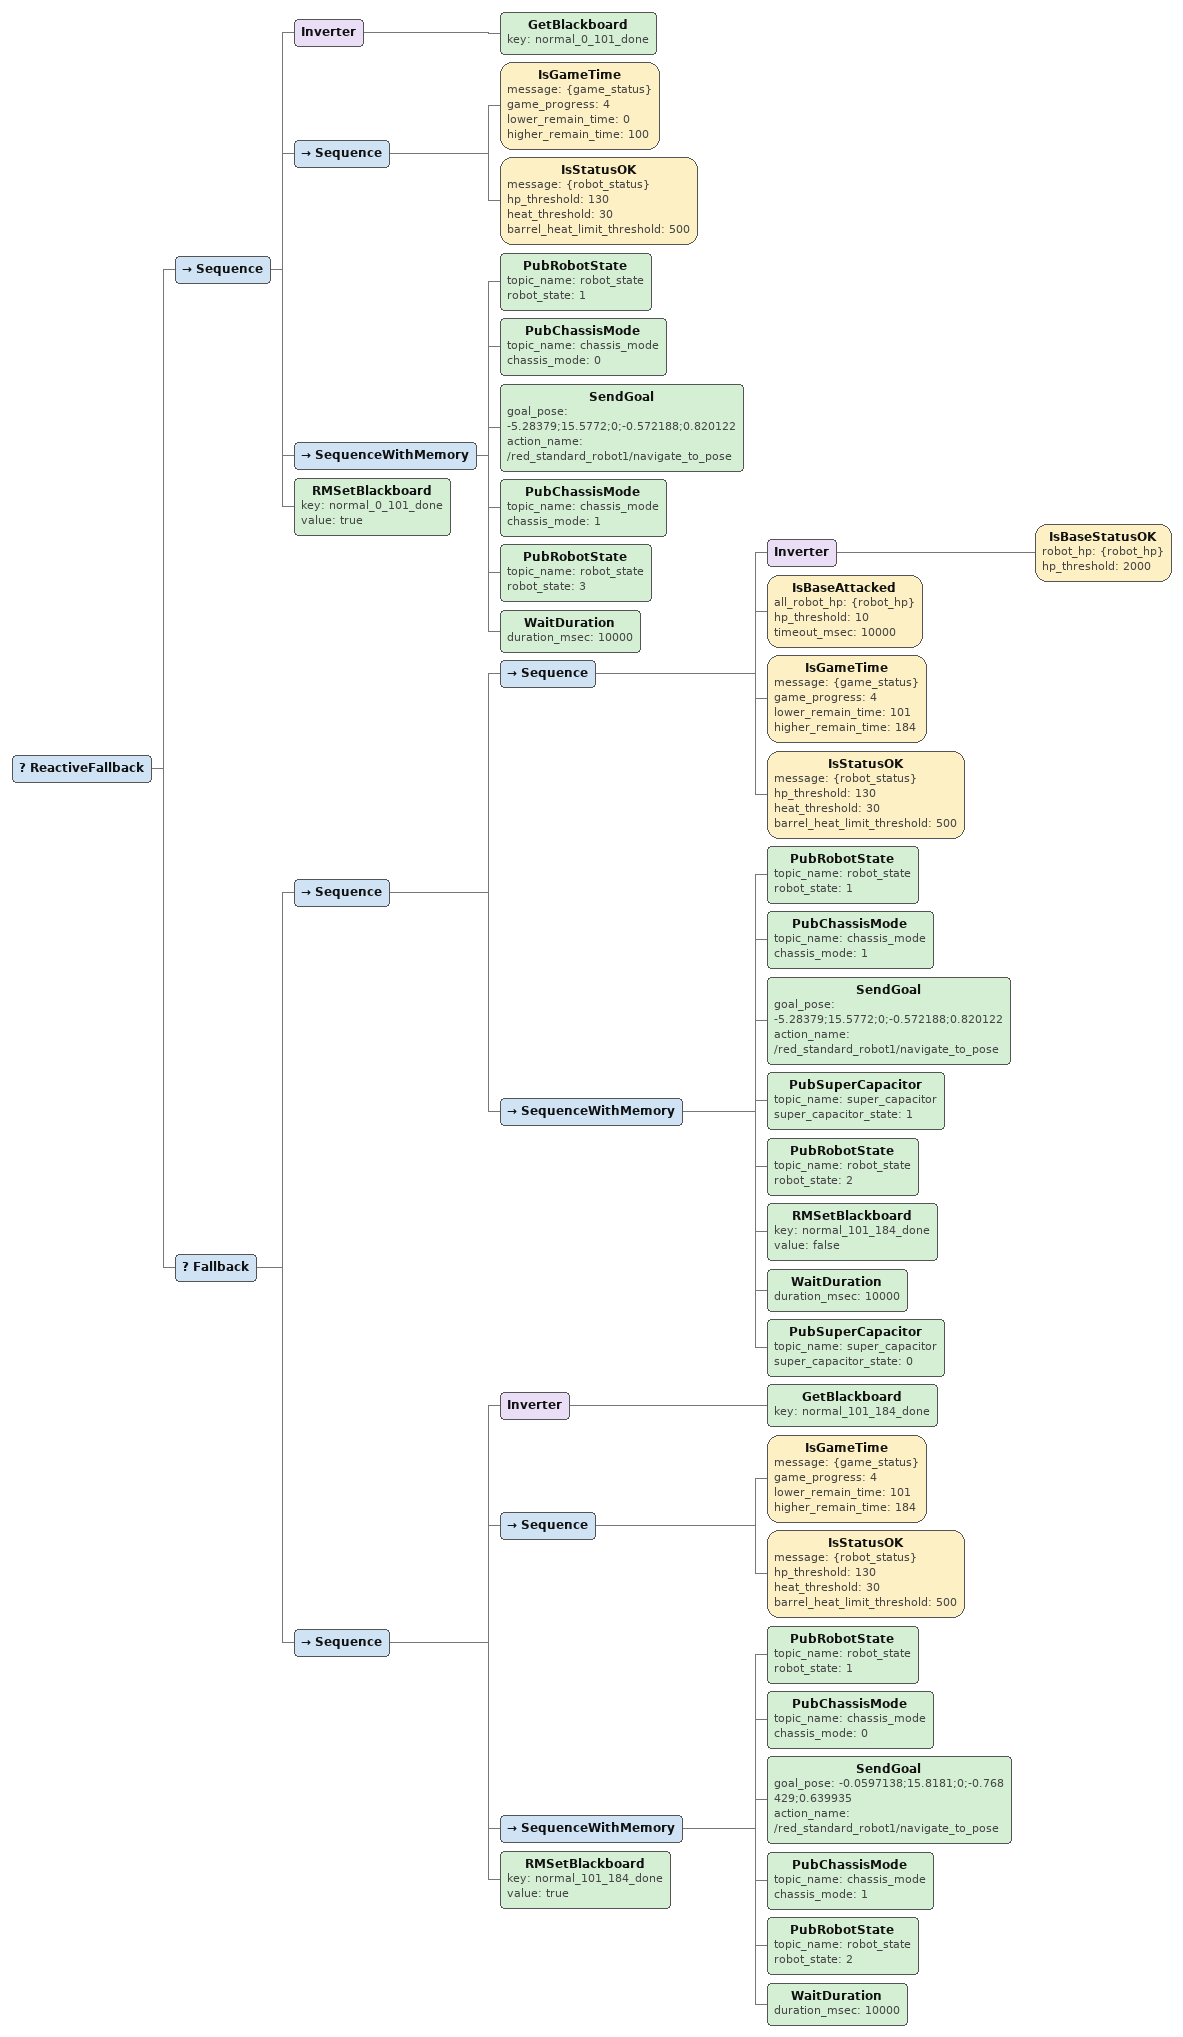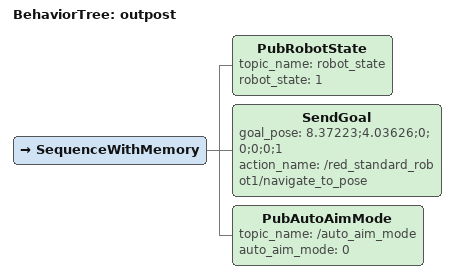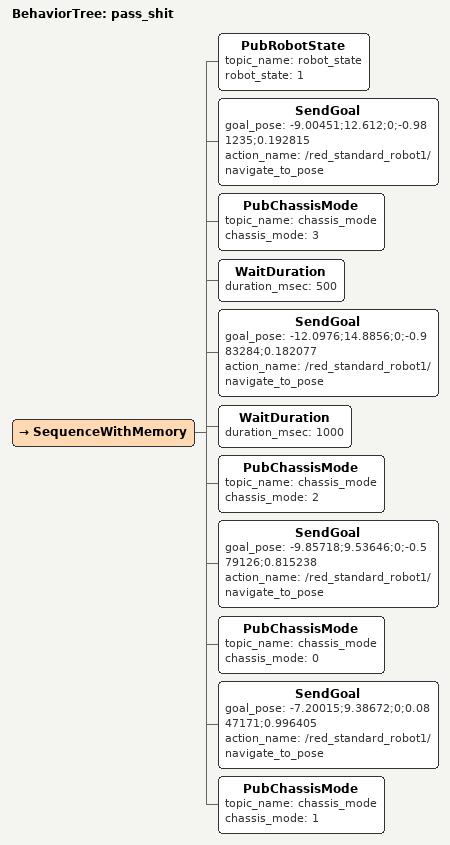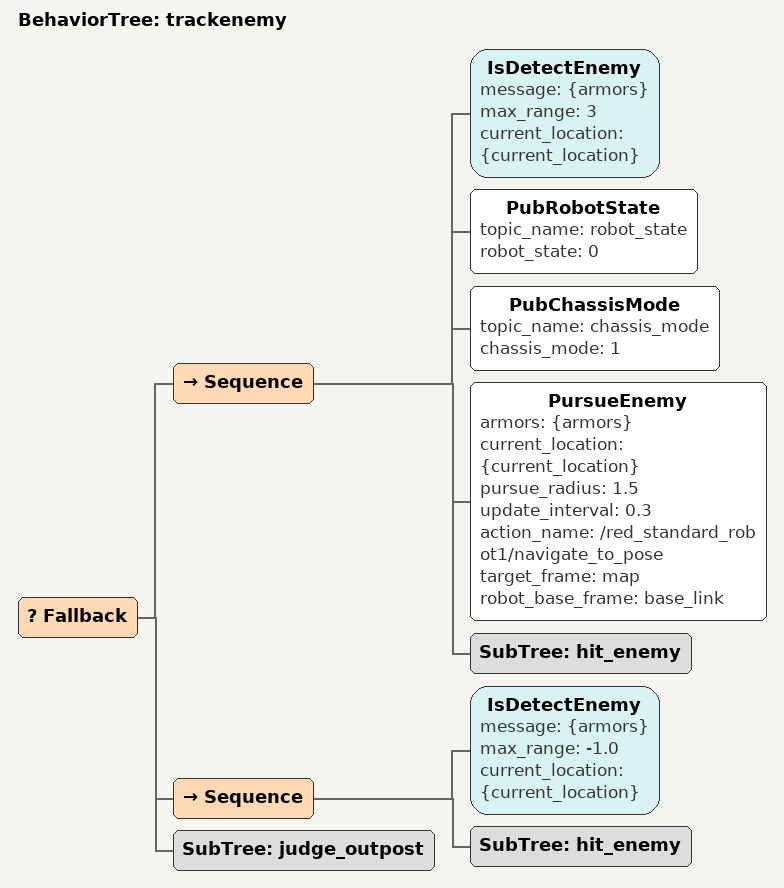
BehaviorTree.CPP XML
<ReactiveFallback>
  <Sequence>
    <Inverter>
      <GetBlackboard key="normal_0_101_done"/>
    </Inverter>
    <Sequence>
      <IsGameTime message="{game_status}" game_progress="4" lower_remain_time="0" higher_remain_time="100"/>
      <IsStatusOK message="{robot_status}" hp_threshold="130" heat_threshold="30" barrel_heat_limit_threshold="500"/>
    </Sequence>
    <SequenceWithMemory>
      <PubRobotState topic_name="robot_state" robot_state="1"/>
      <PubChassisMode topic_name="chassis_mode" chassis_mode="0"/>
      <SendGoal goal_pose="-5.28379;15.5772;0;-0.572188;0.820122" action_name="/red_standard_robot1/navigate_to_pose"/>
      <PubChassisMode topic_name="chassis_mode" chassis_mode="1"/>
      <PubRobotState topic_name="robot_state" robot_state="3"/>
      <WaitDuration duration_msec="10000"/>
    </SequenceWithMemory>
    <RMSetBlackboard key="normal_0_101_done" value="true"/>
  </Sequence>
  <Fallback>
    <Sequence>
      <Sequence>
        <Inverter>
          <IsBaseStatusOK robot_hp="{robot_hp}" hp_threshold="2000"/>
        </Inverter>
        <IsBaseAttacked all_robot_hp="{robot_hp}" hp_threshold="10" timeout_msec="10000"/>
        <IsGameTime message="{game_status}" game_progress="4" lower_remain_time="101" higher_remain_time="184"/>
        <IsStatusOK message="{robot_status}" hp_threshold="130" heat_threshold="30" barrel_heat_limit_threshold="500"/>
      </Sequence>
      <SequenceWithMemory>
        <PubRobotState topic_name="robot_state" robot_state="1"/>
        <PubChassisMode topic_name="chassis_mode" chassis_mode="1"/>
        <SendGoal goal_pose="-5.28379;15.5772;0;-0.572188;0.820122" action_name="/red_standard_robot1/navigate_to_pose"/>
        <PubSuperCapacitor topic_name="super_capacitor" super_capacitor_state="1"/>
        <PubRobotState topic_name="robot_state" robot_state="2"/>
        <RMSetBlackboard key="normal_101_184_done" value="false"/>
        <WaitDuration duration_msec="10000"/>
        <PubSuperCapacitor topic_name="super_capacitor" super_capacitor_state="0"/>
      </SequenceWithMemory>
    </Sequence>
    <Sequence>
      <Inverter>
        <GetBlackboard key="normal_101_184_done"/>
      </Inverter>
      <Sequence>
        <IsGameTime message="{game_status}" game_progress="4" lower_remain_time="101" higher_remain_time="184"/>
        <IsStatusOK message="{robot_status}" hp_threshold="130" heat_threshold="30" barrel_heat_limit_threshold="500"/>
      </Sequence>
      <SequenceWithMemory>
        <PubRobotState topic_name="robot_state" robot_state="1"/>
        <PubChassisMode topic_name="chassis_mode" chassis_mode="0"/>
        <SendGoal goal_pose="-0.0597138;15.8181;0;-0.768429;0.639935" action_name="/red_standard_robot1/navigate_to_pose"/>
        <PubChassisMode topic_name="chassis_mode" chassis_mode="1"/>
        <PubRobotState topic_name="robot_state" robot_state="2"/>
        <WaitDuration duration_msec="10000"/>
      </SequenceWithMemory>
      <RMSetBlackboard key="normal_101_184_done" value="true"/>
    </Sequence>
  </Fallback>
</ReactiveFallback>

<BehaviorTree ID="outpost">
  <SequenceWithMemory>
    <PubRobotState topic_name="robot_state" robot_state="1"/>
    <SendGoal goal_pose="8.37223;4.03626;0; 0;0;0;1" action_name="/red_standard_robot1/navigate_to_pose"/>
    <PubAutoAimMode topic_name="/auto_aim_mode" auto_aim_mode="0"/>
  </SequenceWithMemory>
</BehaviorTree>

<BehaviorTree ID="pass_shit">
  <SequenceWithMemory>
    <PubRobotState topic_name="robot_state" robot_state="1"/>
    <SendGoal goal_pose="-9.00451;12.612;0;-0.981235;0.192815" action_name="/red_standard_robot1/navigate_to_pose"/>
    <PubChassisMode topic_name="chassis_mode" chassis_mode="3"/>
    <WaitDuration duration_msec="500"/>
    <SendGoal goal_pose="-12.0976;14.8856;0;-0.983284;0.182077" action_name="/red_standard_robot1/navigate_to_pose"/>
    <WaitDuration duration_msec="1000"/>
    <PubChassisMode topic_name="chassis_mode" chassis_mode="2"/>
    <SendGoal goal_pose="-9.85718;9.53646;0;-0.579126;0.815238" action_name="/red_standard_robot1/navigate_to_pose"/>
    <PubChassisMode topic_name="chassis_mode" chassis_mode="0"/>
    <SendGoal goal_pose="-7.20015;9.38672;0;0.0847171;0.996405" action_name="/red_standard_robot1/navigate_to_pose"/>
    <PubChassisMode topic_name="chassis_mode" chassis_mode="1"/>
  </SequenceWithMemory>
</BehaviorTree>

<BehaviorTree ID="trackenemy">
  <Fallback>
    <Sequence>
      <IsDetectEnemy message="{armors}" max_range="3" current_location="{current_location}"/>
      <PubRobotState topic_name="robot_state" robot_state="0"/>
      <PubChassisMode topic_name="chassis_mode" chassis_mode="1"/>
      <PursueEnemy armors="{armors}" current_location="{current_location}" pursue_radius="1.5" update_interval="0.3" action_name="/red_standard_robot1/navigate_to_pose" target_frame="map" robot_base_frame="base_link"/>
      <SubTree ID="hit_enemy"/>
    </Sequence>
    <Sequence>
      <IsDetectEnemy message="{armors}" max_range="-1.0" current_location="{current_location}"/>
      <SubTree ID="hit_enemy"/>
    </Sequence>
    <SubTree ID="judge_outpost"/>
  </Fallback>
</BehaviorTree>
